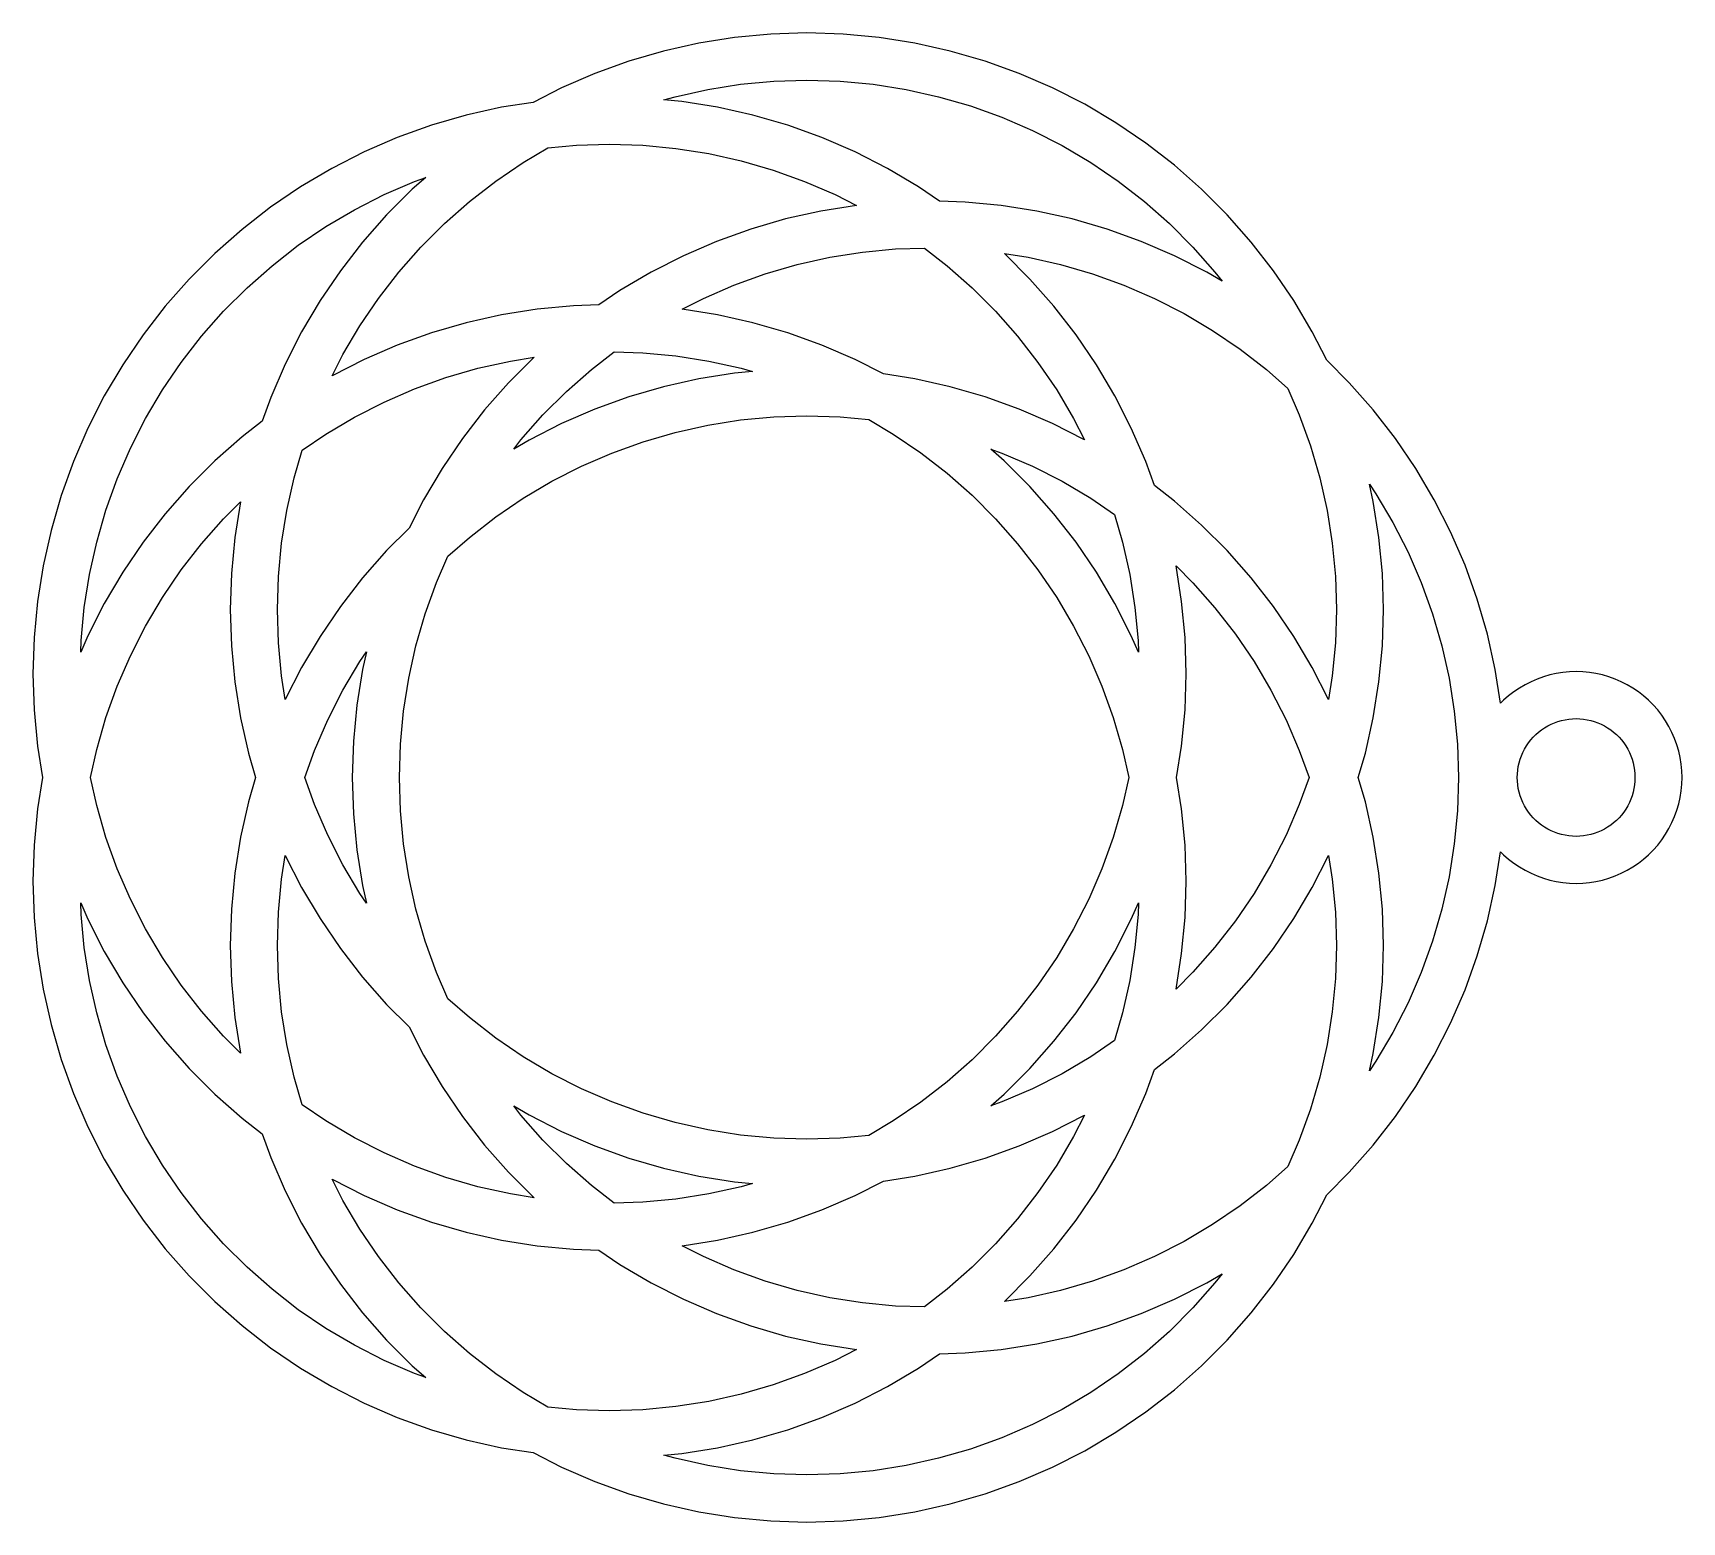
# Model space of a CAD drawing. Header units: metres. Extents: x -12.2 to 15.8, y -12.7 to 12.7.
import ezdxf

# ---------------------------------------------------------------- set-up
doc = ezdxf.new("R2010")
doc.units = ezdxf.units.M

msp = doc.modelspace()

# ---------------------------------------------------------------- linework, layer by layer
for p, q in [((0.311691, 12.6338), (-0.301193, 12.5759)), ((0.927048, 12.6532), (0.311691, 12.6338)), ((1.5424, 12.6338), (0.927048, 12.6532)), ((2.1553, 12.5759), (1.5424, 12.6338)), ((-1.5101, 12.3453), (-2.1013, 12.1735)), ((-0.909271, 12.4796), (-1.5101, 12.3453)), ((-0.301193, 12.5759), (-0.909271, 12.4796)), ((2.76338, 12.4796), (2.1553, 12.5759)), ((3.36421, 12.3453), (2.76338, 12.4796)), ((3.9554, 12.1735), (3.36421, 12.3453)), ((-2.1013, 12.1735), (-2.68056, 11.965)), ((4.53465, 11.965), (3.9554, 12.1735)), ((-2.68056, 11.965), (-3.24557, 11.7205)), ((-0.759369, 11.6937), (-0.200928, 11.7822)), ((-0.200928, 11.7822), (0.361938, 11.8354)), ((0.361938, 11.8354), (0.927048, 11.8531)), ((0.927048, 11.8531), (1.49216, 11.8354)), ((1.49216, 11.8354), (2.05505, 11.7822)), ((2.05505, 11.7822), (2.61348, 11.6937)), ((5.09967, 11.7205), (4.53465, 11.965)), ((-3.24557, 11.7205), (-3.72829, 11.4745)), ((-1.50256, 11.5148), (-1.31114, 11.5704)), ((-1.19878, 11.4861), (-1.50256, 11.5148)), ((-1.31114, 11.5704), (-0.759369, 11.6937)), ((2.61348, 11.6937), (3.16525, 11.5704)), ((3.16525, 11.5704), (3.70819, 11.4127)), ((5.64822, 11.441), (5.09967, 11.7205)), ((-4.8642, 11.2555), (-5.45541, 11.0837)), ((-4.26338, 11.3898), (-4.8642, 11.2555)), ((-3.72829, 11.4745), (-4.26338, 11.3898)), ((-0.590698, 11.3897), (-1.19878, 11.4861)), ((0.010101, 11.2555), (-0.590698, 11.3897)), ((0.601303, 11.0837), (0.010101, 11.2555)), ((3.70819, 11.4127), (4.24016, 11.2211)), ((4.24016, 11.2211), (4.75905, 10.9966)), ((6.17813, 11.1276), (5.64822, 11.441)), ((-5.45541, 11.0837), (-6.03465, 10.8752)), ((1.18057, 10.8752), (0.601303, 11.0837)), ((4.75905, 10.9966), (5.2628, 10.7399)), ((6.68733, 10.7815), (6.17813, 11.1276)), ((-6.03465, 10.8752), (-6.59969, 10.6306)), ((-3.89539, 10.4521), (-3.47655, 10.6998)), ((-3.47655, 10.6998), (-2.99214, 10.7456)), ((-2.99214, 10.7456), (-2.42703, 10.7633)), ((-2.42703, 10.7633), (-1.86192, 10.7456)), ((-1.86192, 10.7456), (-1.29904, 10.6924)), ((-1.29904, 10.6924), (-0.740601, 10.6039)), ((1.74557, 10.6306), (1.18057, 10.8752)), ((5.2628, 10.7399), (5.74948, 10.4521)), ((7.1738, 10.4042), (6.68733, 10.7815)), ((-6.59969, 10.6306), (-7.14822, 10.3511)), ((-4.36301, 10.1343), (-3.89539, 10.4521)), ((-0.740601, 10.6039), (-0.188828, 10.4806)), ((-0.188828, 10.4806), (0.354095, 10.3228)), ((2.29413, 10.3511), (1.74557, 10.6306)), ((5.74948, 10.4521), (6.2171, 10.1343)), ((7.63559, 9.99706), (7.1738, 10.4042)), ((-7.14822, 10.3511), (-7.67815, 10.0378)), ((-6.25905, 9.90677), (-5.74016, 10.1313)), ((-5.5526, 10.1989), (-5.78149, 9.99704)), ((-5.74016, 10.1313), (-5.5526, 10.1989)), ((-4.80975, 9.78777), (-4.36301, 10.1343)), ((0.354095, 10.3228), (0.886063, 10.1313)), ((0.886063, 10.1313), (1.40497, 9.90677)), ((2.82405, 10.0378), (2.29413, 10.3511)), ((6.2171, 10.1343), (6.66385, 9.78778)), ((-7.67815, 10.0378), (-8.18733, 9.69171)), ((-6.76283, 9.65009), (-6.25905, 9.90677)), ((-5.78149, 9.99704), (-6.21683, 9.56171)), ((1.40497, 9.90677), (1.76752, 9.72205)), ((3.18234, 9.79427), (2.82405, 10.0378)), ((8.07092, 9.56172), (7.63559, 9.99706)), ((-8.18733, 9.69171), (-8.6738, 9.31436)), ((-7.24948, 9.36229), (-6.76283, 9.65009)), ((-6.21683, 9.56171), (-6.62396, 9.09991)), ((-5.23386, 9.41386), (-4.80975, 9.78777)), ((1.16367, 9.6264), (0.562851, 9.49211)), ((1.76752, 9.72205), (1.16367, 9.6264)), ((3.61534, 9.78065), (3.18234, 9.79427)), ((4.22826, 9.72272), (3.61534, 9.78065)), ((4.83633, 9.6264), (4.22826, 9.72272)), ((5.43715, 9.49211), (4.83633, 9.6264)), ((6.66385, 9.78778), (7.08795, 9.41388)), ((8.47806, 9.0999), (8.07092, 9.56172)), ((-8.6738, 9.31436), (-9.1356, 8.90723)), ((-7.7171, 9.04448), (-7.24948, 9.36229)), ((-5.63365, 9.01407), (-5.23386, 9.41386)), ((-0.028366, 9.32034), (-0.60762, 9.1118)), ((0.562851, 9.49211), (-0.028366, 9.32034)), ((6.02837, 9.32034), (5.43715, 9.49211)), ((6.60762, 9.1118), (6.02837, 9.32034)), ((7.08795, 9.41388), (7.48775, 9.01408)), ((-8.16385, 8.69795), (-7.7171, 9.04448)), ((-6.62396, 9.09991), (-7.0013, 8.61345)), ((-6.00755, 8.58997), (-5.63365, 9.01407)), ((-0.60762, 9.1118), (-1.17262, 8.86729)), ((1.87201, 8.92903), (2.43489, 8.98224)), ((2.43489, 8.98224), (2.92348, 8.99759)), ((2.92348, 8.99759), (3.30975, 8.69797)), ((7.17262, 8.86729), (6.60762, 9.1118)), ((7.48775, 9.01408), (7.86165, 8.58997)), ((8.85539, 8.61345), (8.47806, 9.0999)), ((-9.1356, 8.90723), (-9.57094, 8.47189)), ((-8.58797, 8.32405), (-8.16385, 8.69795)), ((-1.17262, 8.86729), (-1.72118, 8.5878)), ((0.218857, 8.55949), (0.761795, 8.71724)), ((0.761795, 8.71724), (1.31358, 8.84058)), ((1.31358, 8.84058), (1.87201, 8.92903)), ((3.30975, 8.69797), (3.73386, 8.32407)), ((4.71683, 8.47191), (4.2845, 8.90424)), ((4.2845, 8.90424), (4.68642, 8.84058)), ((4.68642, 8.84058), (5.2382, 8.71724)), ((5.2382, 8.71724), (5.78114, 8.55949)), ((7.72118, 8.5878), (7.17262, 8.86729)), ((-9.57094, 8.47189), (-9.97807, 8.0101)), ((-7.0013, 8.61345), (-7.34735, 8.10425)), ((-6.35408, 8.14322), (-6.00755, 8.58997)), ((-1.72118, 8.5878), (-2.2511, 8.2744)), ((-0.31311, 8.36798), (0.218857, 8.55949)), ((5.12396, 8.0101), (4.71683, 8.47191)), ((5.78114, 8.55949), (6.31311, 8.36798)), ((7.98381, 8.43248), (7.72118, 8.5878)), ((7.86165, 8.58997), (7.98381, 8.43248)), ((9.20145, 8.10426), (8.85539, 8.61345)), ((-8.98776, 7.92427), (-8.58797, 8.32405)), ((-6.67189, 7.6756), (-6.35408, 8.14322)), ((-2.2511, 8.2744), (-2.60941, 8.0309)), ((-1.19458, 7.95868), (-0.832001, 8.14343)), ((-0.832001, 8.14343), (-0.31311, 8.36798)), ((3.73386, 8.32407), (4.13364, 7.92427)), ((6.31311, 8.36798), (6.832, 8.14343)), ((6.832, 8.14343), (7.33577, 7.88675)), ((-9.97807, 8.0101), (-10.3554, 7.52364)), ((-9.36166, 7.50015), (-8.98776, 7.92427)), ((-7.34735, 8.10425), (-7.66074, 7.57434)), ((-4.26338, 7.86304), (-4.8642, 7.72874)), ((-3.65532, 7.95935), (-4.26338, 7.86304)), ((-3.04239, 8.01729), (-3.65532, 7.95935)), ((-2.60941, 8.0309), (-3.04239, 8.01729)), ((-0.590698, 7.86305), (-1.19458, 7.95868)), ((0.010101, 7.72874), (-0.590698, 7.86305)), ((4.13364, 7.92427), (4.50755, 7.50015)), ((5.5013, 7.52364), (5.12396, 8.0101)), ((7.33577, 7.88675), (7.82243, 7.59894)), ((9.51485, 7.57434), (9.20145, 8.10426)), ((-7.66074, 7.57434), (-7.94025, 7.02579)), ((-6.9597, 7.18893), (-6.67189, 7.6756)), ((-4.8642, 7.72874), (-5.4554, 7.55698)), ((0.601303, 7.55698), (0.010101, 7.72874)), ((7.82243, 7.59894), (8.29005, 7.28114)), ((9.76079, 7.09166), (9.51485, 7.57434)), ((-10.3554, 7.52364), (-10.7014, 7.01445)), ((-9.70819, 7.05342), (-9.36166, 7.50015)), ((-6.03467, 7.34843), (-6.59967, 7.10393)), ((-5.4554, 7.55698), (-6.03467, 7.34843)), ((1.18056, 7.34843), (0.601303, 7.55698)), ((1.74557, 7.10393), (1.18056, 7.34843)), ((4.50755, 7.50015), (4.85408, 7.05341)), ((5.84735, 7.01445), (5.5013, 7.52364)), ((-10.7014, 7.01445), (-11.0148, 6.48454)), ((-10.026, 6.5858), (-9.70819, 7.05342)), ((-7.94025, 7.02579), (-8.18475, 6.46077)), ((-7.14444, 6.82637), (-6.9597, 7.18893)), ((-6.59967, 7.10393), (-7.14444, 6.82637)), ((-4.66525, 6.95387), (-4.11348, 7.07721)), ((-3.71159, 7.14085), (-4.14389, 6.70856)), ((-4.11348, 7.07721), (-3.71159, 7.14085)), ((-2.7368, 6.93462), (-2.35056, 7.23422)), ((-2.35056, 7.23422), (-1.86194, 7.21887)), ((-1.86194, 7.21887), (-1.29904, 7.16566)), ((-1.29904, 7.16566), (-0.740616, 7.07721)), ((-0.740616, 7.07721), (-0.188828, 6.95387)), ((2.22826, 6.85799), (1.74557, 7.10393)), ((4.85408, 7.05341), (5.17188, 6.58578)), ((6.16074, 6.48453), (5.84735, 7.01445)), ((8.29005, 7.28114), (8.7368, 6.93462)), ((10.1439, 6.70856), (9.76079, 7.09166)), ((-5.74016, 6.60461), (-5.20819, 6.79613)), ((-5.20819, 6.79613), (-4.66525, 6.95387)), ((-3.16092, 6.56071), (-2.7368, 6.93462)), ((-0.909286, 6.77322), (-1.5101, 6.63893)), ((-0.301208, 6.86954), (-0.909286, 6.77322)), ((0.002594, 6.89825), (-0.301208, 6.86954)), ((-0.188828, 6.95387), (0.002594, 6.89825)), ((2.76337, 6.77322), (2.22826, 6.85799)), ((3.36421, 6.63892), (2.76337, 6.77322)), ((8.7368, 6.93462), (9.10178, 6.61285)), ((-11.0148, 6.48454), (-11.2943, 5.93597)), ((-10.3138, 6.09914), (-10.026, 6.5858)), ((-8.18475, 6.46077), (-8.33148, 6.05318)), ((-6.25906, 6.38007), (-5.74016, 6.60461)), ((-4.14389, 6.70856), (-4.55103, 6.24675)), ((-3.56071, 6.16092), (-3.16092, 6.56071)), ((-2.1013, 6.46716), (-2.68056, 6.25862)), ((-1.5101, 6.63893), (-2.1013, 6.46716)), ((3.9554, 6.46716), (3.36421, 6.63892)), ((4.53467, 6.25862), (3.9554, 6.46716)), ((5.17188, 6.58578), (5.45969, 6.09914)), ((6.44023, 5.93599), (6.16074, 6.48453)), ((9.10178, 6.61285), (9.29503, 6.16628)), ((10.551, 6.24675), (10.1439, 6.70856)), ((-6.76283, 6.1234), (-6.25906, 6.38007)), ((-4.55103, 6.24675), (-4.92836, 5.76028)), ((-2.68056, 6.25862), (-3.24557, 6.01413)), ((5.09967, 6.01413), (4.53467, 6.25862)), ((9.29503, 6.16628), (9.48654, 5.63431)), ((10.9284, 5.76028), (10.551, 6.24675)), ((-11.2943, 5.93597), (-11.5388, 5.37097)), ((-10.5705, 5.59537), (-10.3138, 6.09914)), ((-8.33148, 6.05318), (-8.67378, 5.78766)), ((-7.24948, 5.83559), (-6.76283, 6.1234)), ((-3.93462, 5.7368), (-3.56071, 6.16092)), ((-3.24557, 6.01413), (-3.79413, 5.73462)), ((-1.31116, 5.86407), (-0.759384, 5.98741)), ((-0.759384, 5.98741), (-0.200958, 6.07584)), ((-0.200958, 6.07584), (0.361923, 6.12906)), ((0.361923, 6.12906), (0.927032, 6.1468)), ((0.927032, 6.1468), (1.49216, 6.12906)), ((1.49216, 6.12906), (1.97658, 6.08325)), ((1.97658, 6.08325), (2.39539, 5.83557)), ((5.64444, 5.73656), (5.09967, 6.01413)), ((5.45969, 6.09914), (5.64444, 5.73656)), ((6.68474, 5.37096), (6.44023, 5.93599)), ((-8.67378, 5.78766), (-9.13559, 5.38052)), ((-7.65379, 5.56082), (-7.24948, 5.83559)), ((-4.92836, 5.76028), (-5.2744, 5.2511)), ((-4.05681, 5.57927), (-3.93462, 5.7368)), ((-3.79413, 5.73462), (-4.05681, 5.57927)), ((-2.38606, 5.51482), (-1.8541, 5.70633)), ((-1.8541, 5.70633), (-1.31116, 5.86407)), ((2.39539, 5.83557), (2.86301, 5.51778)), ((9.48654, 5.63431), (9.64427, 5.09137)), ((11.2744, 5.2511), (10.9284, 5.76028)), ((-11.5388, 5.37097), (-11.7474, 4.7917)), ((-10.795, 5.07646), (-10.5705, 5.59537)), ((-9.13559, 5.38052), (-9.57092, 4.94519)), ((-7.79019, 5.09137), (-7.65379, 5.56082)), ((-2.90495, 5.29027), (-2.38606, 5.51482)), ((2.86301, 5.51778), (3.30975, 5.17125)), ((4.28149, 5.38052), (4.05261, 5.58232)), ((4.05261, 5.58232), (4.24016, 5.5148)), ((4.24016, 5.5148), (4.75905, 5.29027)), ((4.71683, 4.94519), (4.28149, 5.38052)), ((6.83148, 4.96336), (6.68474, 5.37096)), ((-10.9865, 4.54449), (-10.795, 5.07646)), ((-7.91353, 4.5396), (-7.79019, 5.09137)), ((-5.2744, 5.2511), (-5.5878, 4.72118)), ((-3.40871, 5.03358), (-2.90495, 5.29027)), ((3.30975, 5.17125), (3.73387, 4.79733)), ((4.75905, 5.29027), (5.26283, 5.03358)), ((9.64427, 5.09137), (9.76761, 4.53958)), ((11.5878, 4.72118), (11.2744, 5.2511)), ((-11.7474, 4.7917), (-11.9191, 4.2005)), ((-9.57092, 4.94519), (-9.97806, 4.4834)), ((-3.89537, 4.74577), (-3.40871, 5.03358)), ((3.73387, 4.79733), (4.13367, 4.39755)), ((5.12396, 4.48338), (4.71683, 4.94519)), ((5.26283, 5.03358), (5.74948, 4.74576)), ((7.17378, 4.69785), (6.83148, 4.96336)), ((10.5535, 4.6895), (10.4869, 4.98734)), ((10.4869, 4.98734), (10.5989, 4.82243)), ((10.5989, 4.82243), (10.8867, 4.33577)), ((-11.1443, 4.00156), (-10.9865, 4.54449)), ((-8.98775, 4.39757), (-8.7, 4.68532)), ((-8.7, 4.68532), (-8.79565, 4.08142)), ((-8.00195, 3.98117), (-7.91353, 4.5396)), ((-5.5878, 4.72118), (-5.83377, 4.23842)), ((-4.36299, 4.42796), (-3.89537, 4.74577)), ((5.74948, 4.74576), (6.15379, 4.47099)), ((7.6356, 4.29071), (7.17378, 4.69785)), ((9.76761, 4.53958), (9.85606, 3.98116)), ((10.6497, 4.08142), (10.5535, 4.6895)), ((11.8673, 4.17262), (11.5878, 4.72118)), ((-9.97806, 4.4834), (-10.3554, 3.99692)), ((-9.36165, 3.97345), (-8.98775, 4.39757)), ((-5.83377, 4.23842), (-6.21683, 3.85538)), ((-4.80974, 4.08144), (-4.36299, 4.42796)), ((4.13367, 4.39755), (4.50757, 3.97345)), ((5.5013, 3.99692), (5.12396, 4.48338)), ((6.15379, 4.47099), (6.29018, 4.00156)), ((8.07092, 3.85536), (7.6356, 4.29071)), ((10.8867, 4.33577), (11.1434, 3.832)), ((-11.9191, 4.2005), (-12.0534, 3.59969)), ((-11.2676, 3.44978), (-11.1443, 4.00156)), ((-10.3554, 3.99692), (-10.7014, 3.48773)), ((-9.70818, 3.5267), (-9.36165, 3.97345)), ((-8.79565, 4.08142), (-8.85359, 3.46852)), ((-8.05518, 3.41827), (-8.00195, 3.98117)), ((-5.17474, 3.75964), (-4.80974, 4.08144)), ((4.50757, 3.97345), (4.8541, 3.5267)), ((5.84735, 3.48775), (5.5013, 3.99692)), ((6.29018, 4.00156), (6.41353, 3.44978)), ((9.85606, 3.98116), (9.90927, 3.41827)), ((10.7077, 3.46851), (10.6497, 4.08142)), ((12.1118, 3.60762), (11.8673, 4.17262)), ((-6.21683, 3.85538), (-6.62396, 3.39357)), ((-5.36798, 3.31311), (-5.17474, 3.75964)), ((8.47806, 3.39357), (8.07092, 3.85536)), ((11.1434, 3.832), (11.368, 3.31311)), ((-12.0534, 3.59969), (-12.1497, 2.99162)), ((-11.3561, 2.89136), (-11.2676, 3.44978)), ((-10.7014, 3.48773), (-11.0148, 2.95782)), ((-10.026, 3.05908), (-9.70818, 3.5267)), ((-8.85359, 3.46852), (-8.87292, 2.85316)), ((-8.07292, 2.85316), (-8.05518, 3.41827)), ((-6.62396, 3.39357), (-7.0013, 2.90712)), ((4.8541, 3.5267), (5.17189, 3.05908)), ((6.16074, 2.95782), (5.84735, 3.48775)), ((6.41353, 3.44978), (6.50197, 2.89134)), ((7.29565, 2.99161), (7.20003, 3.59546)), ((7.20003, 3.59546), (7.48775, 3.30772)), ((8.85539, 2.90712), (8.47806, 3.39357)), ((9.90927, 3.41827), (9.92703, 2.85316)), ((10.727, 2.85316), (10.7077, 3.46851)), ((12.3203, 3.02837), (12.1118, 3.60762)), ((-5.55949, 2.78114), (-5.36798, 3.31311)), ((7.48775, 3.30772), (7.86166, 2.88362)), ((11.368, 3.31311), (11.5595, 2.78114)), ((-12.1497, 2.99162), (-12.2077, 2.37869)), ((-11.4093, 2.32846), (-11.3561, 2.89136)), ((-11.0148, 2.95782), (-11.2943, 2.40927)), ((-10.3138, 2.57242), (-10.026, 3.05908)), ((-8.87292, 2.85316), (-8.85359, 2.23781)), ((-8.05518, 2.28806), (-8.07292, 2.85316)), ((-7.0013, 2.90712), (-7.34735, 2.39792)), ((5.17189, 3.05908), (5.4597, 2.57243)), ((6.44023, 2.40927), (6.16074, 2.95782)), ((6.50197, 2.89134), (6.55518, 2.32845)), ((7.35359, 2.37869), (7.29565, 2.99161)), ((7.86166, 2.88362), (8.20819, 2.43687)), ((9.20146, 2.39792), (8.85539, 2.90712)), ((9.92703, 2.85316), (9.90927, 2.28804)), ((10.7077, 2.23781), (10.727, 2.85316)), ((12.4921, 2.43715), (12.3203, 3.02837)), ((-10.5705, 2.06865), (-10.3138, 2.57242)), ((-5.71724, 2.2382), (-5.55949, 2.78114)), ((5.4597, 2.57243), (5.71637, 2.06866)), ((11.5595, 2.78114), (11.7172, 2.2382)), ((-12.2077, 2.37869), (-12.227, 1.76335)), ((-11.2943, 2.40927), (-11.4155, 2.1292)), ((-11.4155, 2.1292), (-11.4093, 2.32846)), ((-8.00195, 1.72517), (-8.05518, 2.28806)), ((-7.34735, 2.39792), (-7.66074, 1.86801)), ((6.56143, 2.1292), (6.44023, 2.40927)), ((6.55518, 2.32845), (6.56143, 2.1292)), ((7.37292, 1.76334), (7.35359, 2.37869)), ((8.20819, 2.43687), (8.52599, 1.96925)), ((9.51483, 1.868), (9.20146, 2.39792)), ((9.90927, 2.28804), (9.85606, 1.72516)), ((12.6264, 1.83633), (12.4921, 2.43715)), ((-10.795, 1.54976), (-10.5705, 2.06865)), ((-8.85359, 2.23781), (-8.79565, 1.62491)), ((-6.9597, 1.4826), (-6.67188, 1.96927)), ((-6.67188, 1.96927), (-6.55984, 2.13412)), ((-6.55984, 2.13412), (-6.6264, 1.83633)), ((-5.84058, 1.68642), (-5.71724, 2.2382)), ((5.71637, 2.06866), (5.94092, 1.54976)), ((8.52599, 1.96925), (8.8138, 1.48259)), ((10.6497, 1.62489), (10.7077, 2.23781)), ((11.7172, 2.2382), (11.8406, 1.68642)), ((-12.227, 1.76335), (-12.2077, 1.14801)), ((-7.93831, 1.32327), (-8.00195, 1.72517)), ((-7.66074, 1.86801), (-7.93831, 1.32327)), ((-6.6264, 1.83633), (-6.72272, 1.22826)), ((-5.92903, 1.12799), (-5.84058, 1.68642)), ((7.35359, 1.14801), (7.37292, 1.76334)), ((9.7924, 1.32323), (9.51483, 1.868)), ((9.85606, 1.72516), (9.7924, 1.32323)), ((11.8406, 1.68642), (11.929, 1.12799)), ((12.7174, 1.26173), (12.6264, 1.83633)), ((13.4438, 1.7119), (13.3374, 1.67358)), ((13.5524, 1.74344), (13.4438, 1.7119)), ((13.6627, 1.76811), (13.5524, 1.74344)), ((13.7744, 1.7858), (13.6627, 1.76811)), ((13.887, 1.79645), (13.7744, 1.7858)), ((14, 1.79999), (13.887, 1.79645)), ((14.113, 1.79645), (14, 1.79999)), ((14.2256, 1.7858), (14.113, 1.79645)), ((14.3373, 1.76811), (14.2256, 1.7858)), ((14.4476, 1.74344), (14.3373, 1.76811)), ((14.5562, 1.7119), (14.4476, 1.74344)), ((14.6626, 1.67358), (14.5562, 1.7119)), ((-10.9865, 1.01779), (-10.795, 1.54976)), ((-8.79565, 1.62491), (-8.69934, 1.01683)), ((-7.21638, 0.978836), (-6.9597, 1.4826)), ((5.94092, 1.54976), (6.13243, 1.01779)), ((8.8138, 1.48259), (9.0705, 0.978821)), ((10.5535, 1.01682), (10.6497, 1.62489)), ((12.942, 1.45622), (12.8526, 1.38692)), ((13.0355, 1.51978), (12.942, 1.45622)), ((13.1329, 1.57735), (13.0355, 1.51978)), ((13.2336, 1.62868), (13.1329, 1.57735)), ((13.3374, 1.67358), (13.2336, 1.62868)), ((14.7664, 1.62868), (14.6626, 1.67358)), ((14.8671, 1.57735), (14.7664, 1.62868)), ((14.9645, 1.51978), (14.8671, 1.57735)), ((15.058, 1.45622), (14.9645, 1.51978)), ((15.1474, 1.38692), (15.058, 1.45622)), ((-12.2077, 1.14801), (-12.1498, 0.53508)), ((-6.72272, 1.22826), (-6.78065, 0.615341)), ((-5.98224, 0.565109), (-5.92903, 1.12799)), ((7.29565, 0.53508), (7.35359, 1.14801)), ((11.929, 1.12799), (11.9822, 0.565109)), ((12.7678, 1.31213), (12.7174, 1.26173)), ((12.8526, 1.38692), (12.7678, 1.31213)), ((15.2322, 1.31213), (15.1474, 1.38692)), ((15.3121, 1.23218), (15.2322, 1.31213)), ((15.3869, 1.14735), (15.3121, 1.23218)), ((15.4562, 1.058), (15.3869, 1.14735)), ((-11.1443, 0.474854), (-10.9865, 1.01779)), ((-8.69934, 1.01683), (-8.56505, 0.416)), ((-7.44092, 0.45993), (-7.21638, 0.978836)), ((6.13243, 1.01779), (6.29018, 0.474854)), ((9.0705, 0.978821), (9.29503, 0.459946)), ((10.4191, 0.416), (10.5535, 1.01682)), ((13.4122, 0.809006), (13.4642, 0.844315)), ((13.4642, 0.844315), (13.5182, 0.876297)), ((13.5182, 0.876297), (13.5742, 0.904816)), ((13.5742, 0.904816), (13.6319, 0.929764)), ((13.6319, 0.929764), (13.691, 0.95105)), ((13.691, 0.95105), (13.7513, 0.968582)), ((13.7513, 0.968582), (13.8126, 0.982285)), ((13.8126, 0.982285), (13.8747, 0.992111)), ((13.8747, 0.992111), (13.9372, 0.998016)), ((13.9372, 0.998016), (14, 1)), ((14, 1), (14.0628, 0.998016)), ((14.0628, 0.998016), (14.1253, 0.992111)), ((14.1253, 0.992111), (14.1874, 0.982285)), ((14.1874, 0.982285), (14.2487, 0.968582)), ((14.2487, 0.968582), (14.309, 0.95105)), ((14.309, 0.95105), (14.3681, 0.929764)), ((14.3681, 0.929764), (14.4258, 0.904816)), ((14.4258, 0.904816), (14.4818, 0.876297)), ((14.4818, 0.876297), (14.5358, 0.844315)), ((14.5358, 0.844315), (14.5878, 0.809006)), ((15.5198, 0.964478), (15.4562, 1.058)), ((15.5773, 0.867142), (15.5198, 0.964478)), ((15.6287, 0.766388), (15.5773, 0.867142)), ((-6.78065, 0.615341), (-6.79999, 0)), ((-6, 0), (-5.98224, 0.565109)), ((11.9822, 0.565109), (12, 0)), ((13.1557, 0.535812), (13.191, 0.587784)), ((13.191, 0.587784), (13.2295, 0.637421)), ((13.2295, 0.637421), (13.271, 0.68454)), ((13.271, 0.68454), (13.3155, 0.728958)), ((13.3155, 0.728958), (13.3626, 0.770508)), ((13.3626, 0.770508), (13.4122, 0.809006)), ((14.5878, 0.809006), (14.6374, 0.770508)), ((14.6374, 0.770508), (14.6845, 0.728958)), ((14.6845, 0.728958), (14.729, 0.68454)), ((14.729, 0.68454), (14.7705, 0.637421)), ((14.7705, 0.637421), (14.809, 0.587784)), ((14.809, 0.587784), (14.8443, 0.535812)), ((15.6736, 0.662613), (15.6287, 0.766388)), ((15.7119, 0.556229), (15.6736, 0.662613)), ((-12.1498, 0.53508), (-12.065, 0)), ((-11.2504, 0), (-11.1443, 0.474854)), ((-8.56505, 0.416), (-8.44418, 0)), ((-7.60651, 0), (-7.44092, 0.45993)), ((6.29018, 0.474854), (6.39632, 0)), ((7.21091, 0), (7.29565, 0.53508)), ((9.29503, 0.459946), (9.46063, 0)), ((10.2983, 0), (10.4191, 0.416)), ((13.0314, 0.248688), (13.049, 0.309006)), ((13.049, 0.309006), (13.0702, 0.368118)), ((13.0702, 0.368118), (13.0952, 0.425766)), ((13.0952, 0.425766), (13.1237, 0.48175)), ((13.1237, 0.48175), (13.1557, 0.535812)), ((14.8443, 0.535812), (14.8763, 0.48175)), ((14.8763, 0.48175), (14.9048, 0.425766)), ((14.9048, 0.425766), (14.9298, 0.368118)), ((14.9298, 0.368118), (14.951, 0.309006)), ((14.951, 0.309006), (14.9686, 0.248688)), ((15.7434, 0.447632), (15.7119, 0.556229)), ((15.7681, 0.33728), (15.7434, 0.447632)), ((15.7858, 0.225586), (15.7681, 0.33728)), ((-12.065, 0), (-12.1498, -0.53508)), ((-11.1443, -0.474854), (-11.2504, 0)), ((-8.44418, 0), (-8.56505, -0.416)), ((-7.44092, -0.45993), (-7.60651, 0)), ((-6.79999, 0), (-6.78065, -0.615341)), ((-5.98224, -0.565109), (-6, 0)), ((6.39632, 0), (6.29018, -0.474854)), ((7.29565, -0.53508), (7.21091, 0)), ((9.46063, 0), (9.29503, -0.459946)), ((10.4191, -0.416), (10.2983, 0)), ((12, 0), (11.9822, -0.565109)), ((13, 0), (13.002, 0.06279)), ((13.002, -0.06279), (13, 0)), ((13.002, 0.06279), (13.0079, 0.12532)), ((13.0079, 0.12532), (13.0177, 0.187378)), ((13.0177, 0.187378), (13.0314, 0.248688)), ((14.9686, 0.248688), (14.9823, 0.187378)), ((14.9823, 0.187378), (14.9921, 0.12532)), ((14.9921, 0.12532), (14.998, 0.06279)), ((14.998, 0.06279), (15, 0)), ((15, 0), (14.998, -0.06279)), ((15.7964, 0.113022), (15.7858, 0.225586)), ((15.8, 0), (15.7964, 0.113022)), ((15.7964, -0.113022), (15.8, 0)), ((13.0079, -0.12532), (13.002, -0.06279)), ((13.0177, -0.187378), (13.0079, -0.12532)), ((13.0314, -0.248688), (13.0177, -0.187378)), ((13.049, -0.309006), (13.0314, -0.248688)), ((14.9686, -0.248688), (14.951, -0.309006)), ((14.9823, -0.187378), (14.9686, -0.248688)), ((14.9921, -0.12532), (14.9823, -0.187378)), ((14.998, -0.06279), (14.9921, -0.12532)), ((15.7681, -0.33728), (15.7858, -0.225586)), ((15.7858, -0.225586), (15.7964, -0.113022)), ((-12.1498, -0.53508), (-12.2077, -1.14801)), ((-10.9865, -1.01779), (-11.1443, -0.474854)), ((-8.56505, -0.416), (-8.69934, -1.01683)), ((-7.21638, -0.978836), (-7.44092, -0.45993)), ((6.29018, -0.474854), (6.13243, -1.01779)), ((7.35359, -1.14801), (7.29565, -0.53508)), ((9.29503, -0.459946), (9.0705, -0.978821)), ((10.5535, -1.01682), (10.4191, -0.416)), ((13.0702, -0.368118), (13.049, -0.309006)), ((13.0952, -0.425766), (13.0702, -0.368118)), ((13.1237, -0.48175), (13.0952, -0.425766)), ((13.1557, -0.535812), (13.1237, -0.48175)), ((13.191, -0.587784), (13.1557, -0.535812)), ((14.8443, -0.535812), (14.809, -0.587784)), ((14.8763, -0.48175), (14.8443, -0.535812)), ((14.9048, -0.425766), (14.8763, -0.48175)), ((14.9298, -0.368118), (14.9048, -0.425766)), ((14.951, -0.309006), (14.9298, -0.368118)), ((15.6736, -0.662613), (15.7119, -0.556229)), ((15.7119, -0.556229), (15.7434, -0.447632)), ((15.7434, -0.447632), (15.7681, -0.33728)), ((-6.78065, -0.615341), (-6.72272, -1.22826)), ((-5.92903, -1.12799), (-5.98224, -0.565109)), ((11.9822, -0.565109), (11.929, -1.12799)), ((13.2295, -0.637421), (13.191, -0.587784)), ((13.271, -0.68454), (13.2295, -0.637421)), ((13.3155, -0.728958), (13.271, -0.68454)), ((13.3626, -0.770508), (13.3155, -0.728958)), ((13.4122, -0.809006), (13.3626, -0.770508)), ((13.4642, -0.844315), (13.4122, -0.809006)), ((14.5878, -0.809006), (14.5358, -0.844315)), ((14.6374, -0.770508), (14.5878, -0.809006)), ((14.6845, -0.728958), (14.6374, -0.770508)), ((14.729, -0.68454), (14.6845, -0.728958)), ((14.7705, -0.637421), (14.729, -0.68454)), ((14.809, -0.587784), (14.7705, -0.637421)), ((15.5773, -0.867142), (15.6287, -0.766388)), ((15.6287, -0.766388), (15.6736, -0.662613)), ((-10.795, -1.54976), (-10.9865, -1.01779)), ((-8.69934, -1.01683), (-8.79565, -1.62491)), ((-6.9597, -1.4826), (-7.21638, -0.978836)), ((6.13243, -1.01779), (5.94092, -1.54976)), ((9.0705, -0.978821), (8.8138, -1.48259)), ((10.6497, -1.62489), (10.5535, -1.01682)), ((13.5182, -0.876297), (13.4642, -0.844315)), ((13.5742, -0.904816), (13.5182, -0.876297)), ((13.6319, -0.929764), (13.5742, -0.904816)), ((13.691, -0.95105), (13.6319, -0.929764)), ((13.7513, -0.968582), (13.691, -0.95105)), ((13.8126, -0.982285), (13.7513, -0.968582)), ((13.8747, -0.992111), (13.8126, -0.982285)), ((13.9372, -0.998016), (13.8747, -0.992111)), ((14, -1), (13.9372, -0.998016)), ((14.0628, -0.998016), (14, -1)), ((14.1253, -0.992111), (14.0628, -0.998016)), ((14.1874, -0.982285), (14.1253, -0.992111)), ((14.2487, -0.968582), (14.1874, -0.982285)), ((14.309, -0.95105), (14.2487, -0.968582)), ((14.3681, -0.929764), (14.309, -0.95105)), ((14.4258, -0.904816), (14.3681, -0.929764)), ((14.4818, -0.876297), (14.4258, -0.904816)), ((14.5358, -0.844315), (14.4818, -0.876297)), ((15.3869, -1.14735), (15.4562, -1.058)), ((15.4562, -1.058), (15.5198, -0.964478)), ((15.5198, -0.964478), (15.5773, -0.867142)), ((-12.2077, -1.14801), (-12.227, -1.76335)), ((-8.00195, -1.72517), (-7.93831, -1.32327)), ((-7.93831, -1.32327), (-7.66074, -1.86801)), ((-6.72272, -1.22826), (-6.6264, -1.83633)), ((-5.84058, -1.68642), (-5.92903, -1.12799)), ((7.37292, -1.76334), (7.35359, -1.14801)), ((9.51483, -1.868), (9.7924, -1.32323)), ((9.7924, -1.32323), (9.85606, -1.72516)), ((11.929, -1.12799), (11.8406, -1.68642)), ((12.6264, -1.83633), (12.7174, -1.26173)), ((12.7174, -1.26173), (12.7678, -1.31213)), ((12.7678, -1.31213), (12.8526, -1.38692)), ((12.8526, -1.38692), (12.942, -1.45622)), ((15.058, -1.45622), (15.1474, -1.38692)), ((15.1474, -1.38692), (15.2322, -1.31213)), ((15.2322, -1.31213), (15.3121, -1.23218)), ((15.3121, -1.23218), (15.3869, -1.14735)), ((-10.5705, -2.06865), (-10.795, -1.54976)), ((-8.79565, -1.62491), (-8.85359, -2.23781)), ((-6.67188, -1.96927), (-6.9597, -1.4826)), ((5.94092, -1.54976), (5.71637, -2.06866)), ((8.8138, -1.48259), (8.52599, -1.96925)), ((10.7077, -2.23781), (10.6497, -1.62489)), ((12.942, -1.45622), (13.0355, -1.51978)), ((13.0355, -1.51978), (13.1329, -1.57735)), ((13.1329, -1.57735), (13.2336, -1.62868)), ((13.2336, -1.62868), (13.3374, -1.67358)), ((13.3374, -1.67358), (13.4438, -1.7119)), ((14.5562, -1.7119), (14.6626, -1.67358)), ((14.6626, -1.67358), (14.7664, -1.62868)), ((14.7664, -1.62868), (14.8671, -1.57735)), ((14.8671, -1.57735), (14.9645, -1.51978)), ((14.9645, -1.51978), (15.058, -1.45622)), ((-12.227, -1.76335), (-12.2077, -2.37869)), ((-8.05518, -2.28806), (-8.00195, -1.72517)), ((-7.66074, -1.86801), (-7.34735, -2.39792)), ((-6.6264, -1.83633), (-6.55984, -2.13412)), ((-5.71724, -2.2382), (-5.84058, -1.68642)), ((7.35359, -2.37869), (7.37292, -1.76334)), ((9.20146, -2.39792), (9.51483, -1.868)), ((9.85606, -1.72516), (9.90927, -2.28804)), ((11.8406, -1.68642), (11.7172, -2.2382)), ((12.4921, -2.43715), (12.6264, -1.83633)), ((13.4438, -1.7119), (13.5524, -1.74344)), ((13.5524, -1.74344), (13.6627, -1.76811)), ((13.6627, -1.76811), (13.7744, -1.7858)), ((13.7744, -1.7858), (13.887, -1.79645)), ((13.887, -1.79645), (14, -1.79999)), ((14, -1.79999), (14.113, -1.79645)), ((14.113, -1.79645), (14.2256, -1.7858)), ((14.2256, -1.7858), (14.3373, -1.76811)), ((14.3373, -1.76811), (14.4476, -1.74344)), ((14.4476, -1.74344), (14.5562, -1.7119)), ((-11.4093, -2.32846), (-11.4155, -2.1292)), ((-11.4155, -2.1292), (-11.2943, -2.40927)), ((-10.3138, -2.57242), (-10.5705, -2.06865)), ((-8.85359, -2.23781), (-8.87292, -2.85316)), ((-6.55984, -2.13412), (-6.67188, -1.96927)), ((-5.55949, -2.78114), (-5.71724, -2.2382)), ((5.71637, -2.06866), (5.4597, -2.57243)), ((6.44023, -2.40927), (6.56143, -2.1292)), ((6.56143, -2.1292), (6.55518, -2.32845)), ((8.52599, -1.96925), (8.20819, -2.43687)), ((10.727, -2.85316), (10.7077, -2.23781)), ((11.7172, -2.2382), (11.5595, -2.78114)), ((-12.2077, -2.37869), (-12.1497, -2.99162)), ((-11.3561, -2.89136), (-11.4093, -2.32846)), ((-11.2943, -2.40927), (-11.0148, -2.95782)), ((-8.07292, -2.85316), (-8.05518, -2.28806)), ((-7.34735, -2.39792), (-7.0013, -2.90712)), ((6.16074, -2.95782), (6.44023, -2.40927)), ((6.55518, -2.32845), (6.50197, -2.89134)), ((7.29565, -2.99161), (7.35359, -2.37869)), ((8.20819, -2.43687), (7.86166, -2.88362)), ((8.85539, -2.90712), (9.20146, -2.39792)), ((9.90927, -2.28804), (9.92703, -2.85316)), ((12.3203, -3.02837), (12.4921, -2.43715)), ((-10.026, -3.05908), (-10.3138, -2.57242)), ((-5.36798, -3.31311), (-5.55949, -2.78114)), ((5.4597, -2.57243), (5.17189, -3.05908)), ((11.5595, -2.78114), (11.368, -3.31311)), ((-12.1497, -2.99162), (-12.0534, -3.59969)), ((-11.2676, -3.44978), (-11.3561, -2.89136)), ((-11.0148, -2.95782), (-10.7014, -3.48773)), ((-9.70818, -3.5267), (-10.026, -3.05908)), ((-8.87292, -2.85316), (-8.85359, -3.46852)), ((-8.05518, -3.41827), (-8.07292, -2.85316)), ((-7.0013, -2.90712), (-6.62396, -3.39357)), ((5.17189, -3.05908), (4.8541, -3.5267)), ((5.84735, -3.48775), (6.16074, -2.95782)), ((6.50197, -2.89134), (6.41353, -3.44978)), ((7.20003, -3.59546), (7.29565, -2.99161)), ((7.86166, -2.88362), (7.48775, -3.30772)), ((8.47806, -3.39357), (8.85539, -2.90712)), ((9.92703, -2.85316), (9.90927, -3.41827)), ((10.7077, -3.46851), (10.727, -2.85316)), ((12.1118, -3.60762), (12.3203, -3.02837)), ((-5.17474, -3.75964), (-5.36798, -3.31311)), ((7.48775, -3.30772), (7.20003, -3.59546)), ((11.368, -3.31311), (11.1434, -3.832)), ((-12.0534, -3.59969), (-11.9191, -4.2005)), ((-11.1443, -4.00156), (-11.2676, -3.44978)), ((-10.7014, -3.48773), (-10.3554, -3.99692)), ((-9.36165, -3.97345), (-9.70818, -3.5267)), ((-8.85359, -3.46852), (-8.79565, -4.08142)), ((-8.00195, -3.98117), (-8.05518, -3.41827)), ((-6.62396, -3.39357), (-6.21683, -3.85538)), ((4.8541, -3.5267), (4.50757, -3.97345)), ((5.5013, -3.99692), (5.84735, -3.48775)), ((6.41353, -3.44978), (6.29018, -4.00156)), ((8.07092, -3.85536), (8.47806, -3.39357)), ((9.90927, -3.41827), (9.85606, -3.98116)), ((10.6497, -4.08142), (10.7077, -3.46851)), ((11.8673, -4.17262), (12.1118, -3.60762)), ((-6.21683, -3.85538), (-5.83377, -4.23842)), ((-4.80974, -4.08144), (-5.17474, -3.75964)), ((7.6356, -4.29071), (8.07092, -3.85536)), ((11.1434, -3.832), (10.8867, -4.33577)), ((-11.9191, -4.2005), (-11.7474, -4.7917)), ((-10.9865, -4.54449), (-11.1443, -4.00156)), ((-10.3554, -3.99692), (-9.97806, -4.4834)), ((-8.98775, -4.39757), (-9.36165, -3.97345)), ((-8.79565, -4.08142), (-8.7, -4.68532)), ((-7.91353, -4.5396), (-8.00195, -3.98117)), ((-4.36299, -4.42796), (-4.80974, -4.08144)), ((4.50757, -3.97345), (4.13367, -4.39755)), ((5.12396, -4.48338), (5.5013, -3.99692)), ((6.29018, -4.00156), (6.15379, -4.47099)), ((9.85606, -3.98116), (9.76761, -4.53958)), ((10.5535, -4.6895), (10.6497, -4.08142)), ((11.5878, -4.72118), (11.8673, -4.17262)), ((-9.97806, -4.4834), (-9.57092, -4.94519)), ((-8.7, -4.68532), (-8.98775, -4.39757)), ((-5.83377, -4.23842), (-5.5878, -4.72118)), ((-3.89537, -4.74577), (-4.36299, -4.42796)), ((4.13367, -4.39755), (3.73387, -4.79733)), ((4.71683, -4.94519), (5.12396, -4.48338)), ((6.15379, -4.47099), (5.74948, -4.74576)), ((7.17378, -4.69785), (7.6356, -4.29071)), ((10.8867, -4.33577), (10.5989, -4.82243)), ((-10.795, -5.07646), (-10.9865, -4.54449)), ((-7.79019, -5.09137), (-7.91353, -4.5396)), ((-5.5878, -4.72118), (-5.2744, -5.2511)), ((-3.40871, -5.03358), (-3.89537, -4.74577)), ((5.74948, -4.74576), (5.26283, -5.03358)), ((6.83148, -4.96336), (7.17378, -4.69785)), ((9.76761, -4.53958), (9.64427, -5.09137)), ((10.4869, -4.98734), (10.5535, -4.6895)), ((11.2744, -5.2511), (11.5878, -4.72118)), ((-11.7474, -4.7917), (-11.5388, -5.37097)), ((-9.57092, -4.94519), (-9.13559, -5.38052)), ((-2.90495, -5.29027), (-3.40871, -5.03358)), ((3.73387, -4.79733), (3.30975, -5.17125)), ((4.28149, -5.38052), (4.71683, -4.94519)), ((5.26283, -5.03358), (4.75905, -5.29027)), ((6.68474, -5.37096), (6.83148, -4.96336)), ((10.5989, -4.82243), (10.4869, -4.98734)), ((-10.5705, -5.59537), (-10.795, -5.07646)), ((-7.65379, -5.56082), (-7.79019, -5.09137)), ((-5.2744, -5.2511), (-4.92836, -5.76028)), ((-2.38606, -5.51482), (-2.90495, -5.29027)), ((3.30975, -5.17125), (2.86301, -5.51778)), ((4.75905, -5.29027), (4.24016, -5.5148)), ((9.64427, -5.09137), (9.48654, -5.63431)), ((10.9284, -5.76028), (11.2744, -5.2511)), ((-11.5388, -5.37097), (-11.2943, -5.93597)), ((-10.3138, -6.09914), (-10.5705, -5.59537)), ((-9.13559, -5.38052), (-8.67378, -5.78766)), ((-7.24948, -5.83559), (-7.65379, -5.56082)), ((-3.93462, -5.7368), (-4.05681, -5.57927)), ((-4.05681, -5.57927), (-3.79413, -5.73462)), ((-1.8541, -5.70633), (-2.38606, -5.51482)), ((2.86301, -5.51778), (2.39539, -5.83557)), ((4.05261, -5.58232), (4.28149, -5.38052)), ((4.24016, -5.5148), (4.05261, -5.58232)), ((6.44023, -5.93599), (6.68474, -5.37096)), ((-8.67378, -5.78766), (-8.33148, -6.05318)), ((-6.76283, -6.1234), (-7.24948, -5.83559)), ((-4.92836, -5.76028), (-4.55103, -6.24675)), ((-3.56071, -6.16092), (-3.93462, -5.7368)), ((-3.79413, -5.73462), (-3.24557, -6.01413)), ((-1.31116, -5.86407), (-1.8541, -5.70633)), ((-0.759384, -5.98741), (-1.31116, -5.86407)), ((2.39539, -5.83557), (1.97658, -6.08325)), ((5.09967, -6.01413), (5.64444, -5.73656)), ((5.64444, -5.73656), (5.45969, -6.09914)), ((9.48654, -5.63431), (9.29503, -6.16628)), ((10.551, -6.24675), (10.9284, -5.76028)), ((-11.2943, -5.93597), (-11.0148, -6.48454)), ((-10.026, -6.5858), (-10.3138, -6.09914)), ((-8.33148, -6.05318), (-8.18475, -6.46077)), ((-6.25906, -6.38007), (-6.76283, -6.1234)), ((-3.16092, -6.56071), (-3.56071, -6.16092)), ((-3.24557, -6.01413), (-2.68056, -6.25862)), ((-0.200958, -6.07584), (-0.759384, -5.98741)), ((0.361923, -6.12906), (-0.200958, -6.07584)), ((0.927032, -6.1468), (0.361923, -6.12906)), ((1.49216, -6.12906), (0.927032, -6.1468)), ((1.97658, -6.08325), (1.49216, -6.12906)), ((4.53467, -6.25862), (5.09967, -6.01413)), ((5.45969, -6.09914), (5.17188, -6.58578)), ((6.16074, -6.48453), (6.44023, -5.93599)), ((-5.74016, -6.60461), (-6.25906, -6.38007)), ((-4.55103, -6.24675), (-4.14389, -6.70856)), ((-2.68056, -6.25862), (-2.1013, -6.46716)), ((3.9554, -6.46716), (4.53467, -6.25862)), ((9.29503, -6.16628), (9.10178, -6.61285)), ((10.1439, -6.70856), (10.551, -6.24675)), ((-11.0148, -6.48454), (-10.7014, -7.01445)), ((-9.70819, -7.05342), (-10.026, -6.5858)), ((-8.18475, -6.46077), (-7.94025, -7.02579)), ((-5.20819, -6.79613), (-5.74016, -6.60461)), ((-4.14389, -6.70856), (-3.71159, -7.14085)), ((-2.7368, -6.93462), (-3.16092, -6.56071)), ((-2.1013, -6.46716), (-1.5101, -6.63893)), ((-1.5101, -6.63893), (-0.909286, -6.77322)), ((2.76337, -6.77322), (3.36421, -6.63892)), ((3.36421, -6.63892), (3.9554, -6.46716)), ((5.17188, -6.58578), (4.85408, -7.05341)), ((5.84735, -7.01445), (6.16074, -6.48453)), ((9.10178, -6.61285), (8.7368, -6.93462)), ((9.76079, -7.09166), (10.1439, -6.70856)), ((-6.9597, -7.18893), (-7.14444, -6.82637)), ((-7.14444, -6.82637), (-6.59967, -7.10393)), ((-4.66525, -6.95387), (-5.20819, -6.79613)), ((-4.11348, -7.07721), (-4.66525, -6.95387)), ((-2.35056, -7.23422), (-2.7368, -6.93462)), ((-0.909286, -6.77322), (-0.301208, -6.86954)), ((-0.188828, -6.95387), (-0.740616, -7.07721)), ((-0.301208, -6.86954), (0.002594, -6.89825)), ((0.002594, -6.89825), (-0.188828, -6.95387)), ((1.74557, -7.10393), (2.22826, -6.85799)), ((2.22826, -6.85799), (2.76337, -6.77322)), ((8.7368, -6.93462), (8.29005, -7.28114)), ((-10.7014, -7.01445), (-10.3554, -7.52364)), ((-9.36166, -7.50015), (-9.70819, -7.05342)), ((-7.94025, -7.02579), (-7.66074, -7.57434)), ((-6.67189, -7.6756), (-6.9597, -7.18893)), ((-6.59967, -7.10393), (-6.03467, -7.34843)), ((-3.71159, -7.14085), (-4.11348, -7.07721)), ((-1.86194, -7.21887), (-2.35056, -7.23422)), ((-1.29904, -7.16566), (-1.86194, -7.21887)), ((-0.740616, -7.07721), (-1.29904, -7.16566)), ((1.18056, -7.34843), (1.74557, -7.10393)), ((4.85408, -7.05341), (4.50755, -7.50015)), ((5.5013, -7.52364), (5.84735, -7.01445)), ((8.29005, -7.28114), (7.82243, -7.59894)), ((9.51485, -7.57434), (9.76079, -7.09166)), ((-10.3554, -7.52364), (-9.97807, -8.0101)), ((-8.98776, -7.92427), (-9.36166, -7.50015)), ((-6.03467, -7.34843), (-5.4554, -7.55698)), ((-5.4554, -7.55698), (-4.8642, -7.72874)), ((0.010101, -7.72874), (0.601303, -7.55698)), ((0.601303, -7.55698), (1.18056, -7.34843)), ((4.50755, -7.50015), (4.13364, -7.92427)), ((5.12396, -8.0101), (5.5013, -7.52364)), ((-7.66074, -7.57434), (-7.34735, -8.10425)), ((-6.35408, -8.14322), (-6.67189, -7.6756)), ((-4.8642, -7.72874), (-4.26338, -7.86304)), ((-0.590698, -7.86305), (0.010101, -7.72874)), ((7.82243, -7.59894), (7.33577, -7.88675)), ((9.20145, -8.10426), (9.51485, -7.57434)), ((-9.97807, -8.0101), (-9.57094, -8.47189)), ((-8.58797, -8.32405), (-8.98776, -7.92427)), ((-7.34735, -8.10425), (-7.0013, -8.61345)), ((-4.26338, -7.86304), (-3.65532, -7.95935)), ((-3.65532, -7.95935), (-3.04239, -8.01729)), ((-3.04239, -8.01729), (-2.60941, -8.0309)), ((-2.60941, -8.0309), (-2.2511, -8.2744)), ((-1.19458, -7.95868), (-0.590698, -7.86305)), ((-0.832001, -8.14343), (-1.19458, -7.95868)), ((4.13364, -7.92427), (3.73386, -8.32407)), ((4.71683, -8.47191), (5.12396, -8.0101)), ((7.33577, -7.88675), (6.832, -8.14343)), ((8.85539, -8.61345), (9.20145, -8.10426)), ((-8.16385, -8.69795), (-8.58797, -8.32405)), ((-6.00755, -8.58997), (-6.35408, -8.14322)), ((-2.2511, -8.2744), (-1.72118, -8.5878)), ((-0.31311, -8.36798), (-0.832001, -8.14343)), ((0.218857, -8.55949), (-0.31311, -8.36798)), ((3.73386, -8.32407), (3.30975, -8.69797)), ((6.31311, -8.36798), (5.78114, -8.55949)), ((6.832, -8.14343), (6.31311, -8.36798)), ((-9.57094, -8.47189), (-9.1356, -8.90723)), ((-7.0013, -8.61345), (-6.62396, -9.09991)), ((-5.63365, -9.01407), (-6.00755, -8.58997)), ((-1.72118, -8.5878), (-1.17262, -8.86729)), ((0.761795, -8.71724), (0.218857, -8.55949)), ((4.2845, -8.90424), (4.71683, -8.47191)), ((5.78114, -8.55949), (5.2382, -8.71724)), ((7.17262, -8.86729), (7.72118, -8.5878)), ((7.86165, -8.58997), (7.48775, -9.01408)), ((7.72118, -8.5878), (7.98381, -8.43248)), ((7.98381, -8.43248), (7.86165, -8.58997)), ((8.47806, -9.0999), (8.85539, -8.61345)), ((-9.1356, -8.90723), (-8.6738, -9.31436)), ((-7.7171, -9.04448), (-8.16385, -8.69795)), ((-1.17262, -8.86729), (-0.60762, -9.1118)), ((1.31358, -8.84058), (0.761795, -8.71724)), ((1.87201, -8.92903), (1.31358, -8.84058)), ((2.43489, -8.98224), (1.87201, -8.92903)), ((3.30975, -8.69797), (2.92348, -8.99759)), ((4.68642, -8.84058), (4.2845, -8.90424)), ((5.2382, -8.71724), (4.68642, -8.84058)), ((6.60762, -9.1118), (7.17262, -8.86729)), ((-7.24948, -9.36229), (-7.7171, -9.04448)), ((-6.62396, -9.09991), (-6.21683, -9.56171)), ((-5.23386, -9.41386), (-5.63365, -9.01407)), ((-0.60762, -9.1118), (-0.028366, -9.32034)), ((2.92348, -8.99759), (2.43489, -8.98224)), ((6.02837, -9.32034), (6.60762, -9.1118)), ((7.48775, -9.01408), (7.08795, -9.41388)), ((8.07092, -9.56172), (8.47806, -9.0999)), ((-8.6738, -9.31436), (-8.18733, -9.69171)), ((-6.76283, -9.65009), (-7.24948, -9.36229)), ((-4.80975, -9.78777), (-5.23386, -9.41386)), ((-0.028366, -9.32034), (0.562851, -9.49211)), ((0.562851, -9.49211), (1.16367, -9.6264)), ((4.83633, -9.6264), (5.43715, -9.49211)), ((5.43715, -9.49211), (6.02837, -9.32034)), ((7.08795, -9.41388), (6.66385, -9.78778)), ((-8.18733, -9.69171), (-7.67815, -10.0378)), ((-6.25905, -9.90677), (-6.76283, -9.65009)), ((-6.21683, -9.56171), (-5.78149, -9.99704)), ((-4.36301, -10.1343), (-4.80975, -9.78777)), ((1.16367, -9.6264), (1.76752, -9.72205)), ((1.76752, -9.72205), (1.40497, -9.90677)), ((2.82405, -10.0378), (3.18234, -9.79427)), ((3.18234, -9.79427), (3.61534, -9.78065)), ((3.61534, -9.78065), (4.22826, -9.72272)), ((4.22826, -9.72272), (4.83633, -9.6264)), ((6.66385, -9.78778), (6.2171, -10.1343)), ((7.63559, -9.99706), (8.07092, -9.56172)), ((-7.67815, -10.0378), (-7.14822, -10.3511)), ((-5.74016, -10.1313), (-6.25905, -9.90677)), ((-5.78149, -9.99704), (-5.5526, -10.1989)), ((1.40497, -9.90677), (0.886063, -10.1313)), ((2.29413, -10.3511), (2.82405, -10.0378)), ((7.1738, -10.4042), (7.63559, -9.99706)), ((-7.14822, -10.3511), (-6.59969, -10.6306)), ((-5.5526, -10.1989), (-5.74016, -10.1313)), ((-3.89539, -10.4521), (-4.36301, -10.1343)), ((0.354095, -10.3228), (-0.188828, -10.4806)), ((0.886063, -10.1313), (0.354095, -10.3228)), ((1.74557, -10.6306), (2.29413, -10.3511)), ((6.2171, -10.1343), (5.74948, -10.4521)), ((-6.59969, -10.6306), (-6.03465, -10.8752)), ((-3.47655, -10.6998), (-3.89539, -10.4521)), ((-0.740601, -10.6039), (-1.29904, -10.6924)), ((-0.188828, -10.4806), (-0.740601, -10.6039)), ((1.18057, -10.8752), (1.74557, -10.6306)), ((5.74948, -10.4521), (5.2628, -10.7399)), ((6.68733, -10.7815), (7.1738, -10.4042)), ((-6.03465, -10.8752), (-5.45541, -11.0837)), ((-2.99214, -10.7456), (-3.47655, -10.6998)), ((-2.42703, -10.7633), (-2.99214, -10.7456)), ((-1.86192, -10.7456), (-2.42703, -10.7633)), ((-1.29904, -10.6924), (-1.86192, -10.7456)), ((0.601303, -11.0837), (1.18057, -10.8752)), ((5.2628, -10.7399), (4.75905, -10.9966)), ((6.17813, -11.1276), (6.68733, -10.7815)), ((-5.45541, -11.0837), (-4.8642, -11.2555)), ((0.010101, -11.2555), (0.601303, -11.0837)), ((4.75905, -10.9966), (4.24016, -11.2211)), ((5.64822, -11.441), (6.17813, -11.1276)), ((-4.8642, -11.2555), (-4.26338, -11.3898)), ((-4.26338, -11.3898), (-3.72829, -11.4745)), ((-3.72829, -11.4745), (-3.24557, -11.7205)), ((-1.50256, -11.5148), (-1.19878, -11.4861)), ((-1.19878, -11.4861), (-0.590698, -11.3897)), ((-0.590698, -11.3897), (0.010101, -11.2555)), ((3.70819, -11.4127), (3.16525, -11.5704)), ((4.24016, -11.2211), (3.70819, -11.4127)), ((5.09967, -11.7205), (5.64822, -11.441)), ((-3.24557, -11.7205), (-2.68056, -11.965)), ((-1.31114, -11.5704), (-1.50256, -11.5148)), ((-0.759369, -11.6937), (-1.31114, -11.5704)), ((-0.200928, -11.7822), (-0.759369, -11.6937)), ((2.61348, -11.6937), (2.05505, -11.7822)), ((3.16525, -11.5704), (2.61348, -11.6937)), ((4.53465, -11.965), (5.09967, -11.7205)), ((-2.68056, -11.965), (-2.1013, -12.1735)), ((0.361938, -11.8354), (-0.200928, -11.7822)), ((0.927048, -11.8531), (0.361938, -11.8354)), ((1.49216, -11.8354), (0.927048, -11.8531)), ((2.05505, -11.7822), (1.49216, -11.8354)), ((3.9554, -12.1735), (4.53465, -11.965)), ((-2.1013, -12.1735), (-1.5101, -12.3453)), ((3.36421, -12.3453), (3.9554, -12.1735)), ((-1.5101, -12.3453), (-0.909271, -12.4796)), ((-0.909271, -12.4796), (-0.301193, -12.5759)), ((-0.301193, -12.5759), (0.311691, -12.6338)), ((1.5424, -12.6338), (2.1553, -12.5759)), ((2.1553, -12.5759), (2.76338, -12.4796)), ((2.76338, -12.4796), (3.36421, -12.3453)), ((0.311691, -12.6338), (0.927048, -12.6532)), ((0.927048, -12.6532), (1.5424, -12.6338))]:
    msp.add_line(p, q)

doc.saveas('drawing.dxf')
